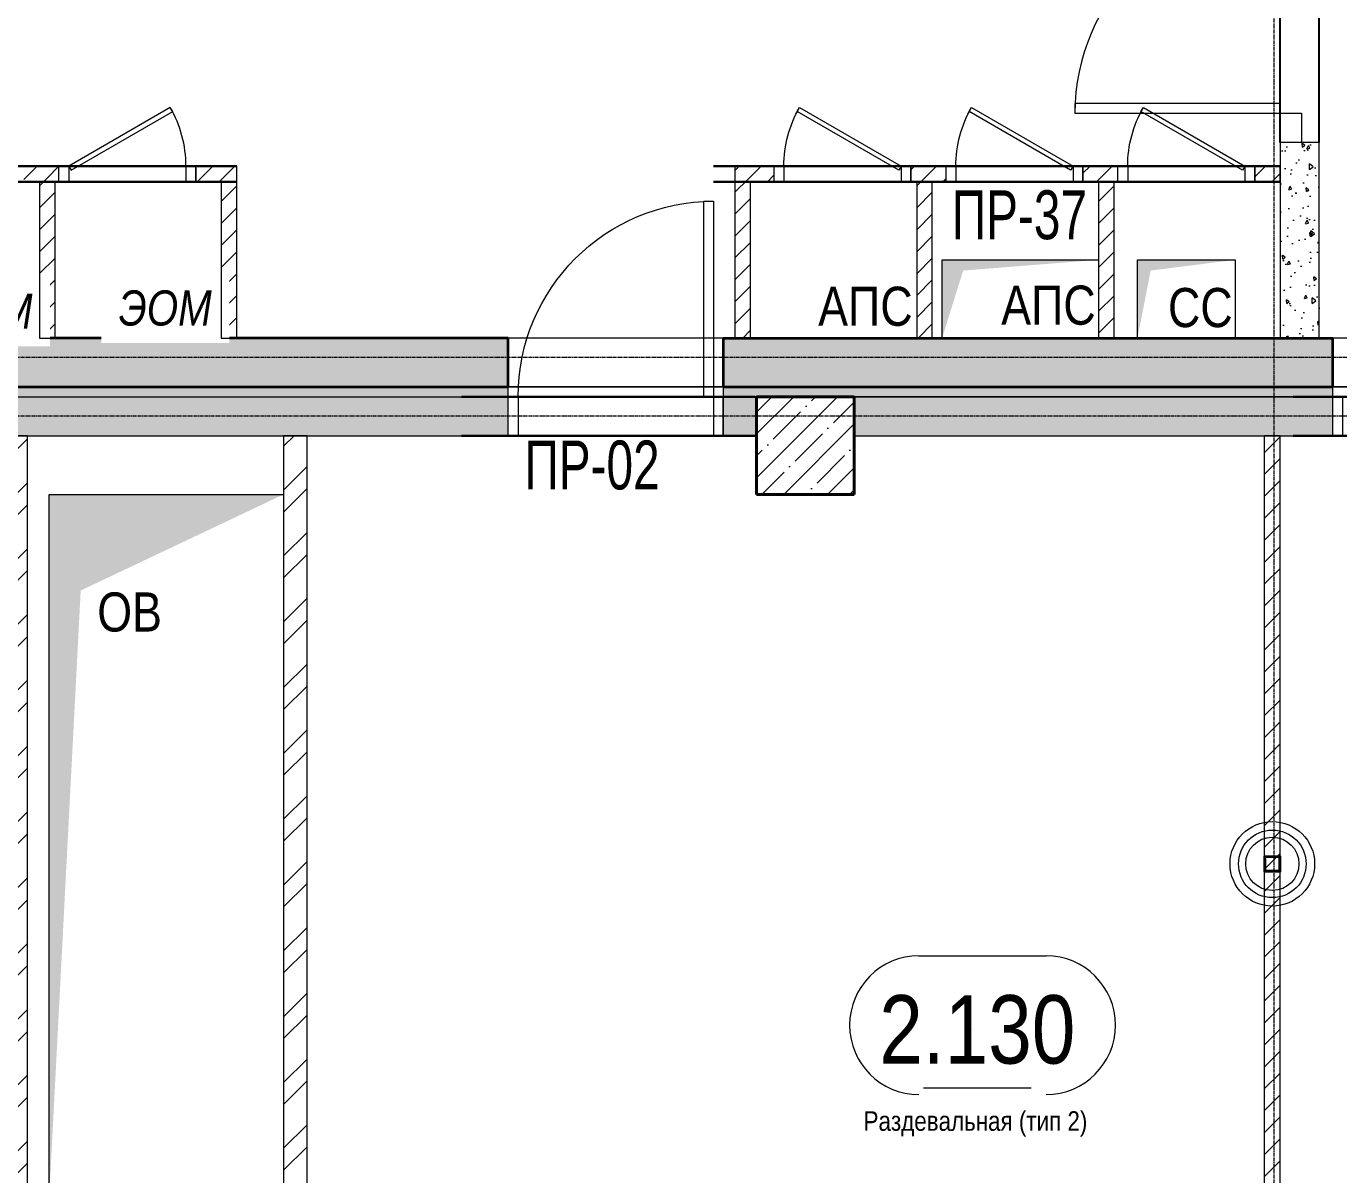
# Model space of a CAD drawing. Header units: millimetres. Extents: x -65509 to 912790, y 446 to 713294.
# Drawn here: x 209008 to 215725, y 223895 to 229770 of the extents above; entities that cross this region are included whole.
import ezdxf
from ezdxf.enums import TextEntityAlignment as Align

# ---------------------------------------------------------------- set-up
doc = ezdxf.new("R2010")
doc.units = ezdxf.units.MM
doc.linetypes.add('CENTER2', pattern=[28.575, 19.05, -3.175, 3.175, -3.175])
doc.linetypes.add('HIDDEN2', pattern=[4.7625, 3.175, -1.5875])
doc.layers.get('Defpoints').update_dxf_attribs({"color": 250})
for name, color, linetype, lineweight in [('A-Wall-Open', 250, 'Continuous', 5), ('АР_Area', 250, 'Continuous', 5), ('АР_Двери', 5, 'Continuous', 9), ('АР_Двери_витраж', 250, 'Continuous', 9), ('АР_Колонны', 250, 'Continuous', 30), ('АР_Стены ЖБ', 250, 'Continuous', 35), ('АР_Стены кирпич', 250, 'Continuous', 20), ('АР_Стены ПЕНОблок', 250, 'Continuous', 20), ('АР_Стены_дефшов', 250, 'Continuous', 0), ('АР_Штриховка', 250, 'Continuous', 0), ('Двери кабины', 250, 'Continuous', 0), ('КМ_Фахверки', 250, 'Continuous', 25), ('ОВ_Шахты', 250, 'Continuous', 5), ('РД_Оси_100', 250, 'Continuous', 0), ('РД_проем_инж перемыч_фахверк', 250, 'Continuous', 18), ('СС_Отверстия', 250, 'Continuous', 9), ('ЭОМ_отверстия', 250, 'Continuous', 5)]:
    doc.layers.add(name, color=color, linetype=linetype, lineweight=lineweight)
for name, color, linetype, lineweight, plot in [('АР_Делит', 250, 'Continuous', 0, False), ('РД_Проем', 250, 'Continuous', 0, False), ('РД_проем_инж перемыч_подсчет', 250, 'Continuous', 30, False)]:
    doc.layers.add(name, color=color, linetype=linetype, lineweight=lineweight, plot=plot)
doc.layers.add('РД_Витраж_вн', color=250, linetype='Continuous')
doc.layers.add('РД_Перемычка инж проемов', color=250, linetype='Continuous')
doc.styles.add('Arial0', font='arial.ttf')
doc.styles.add('ISOCPEUR_I_4', font='isocpeui.ttf', dxfattribs={"width": 0.9, "height": 350})
doc.styles.add('style1', font='ARIALN.TTF')
doc.styles.add('ккк', font='isocpeur.ttf', dxfattribs={"width": 0.85, "oblique": 15})
pattern_1 = [(45, (142195.16, 127275.07), (-56.1266, 56.1266), [])]
pattern_2 = [(45, (142195.16, 127275.07), (-56.1266, 56.1266), [])]

# ---------------------------------------------------------------- blocks, each defined once
blk = doc.blocks.new('СОШ_2200_АР_ОСИ_М100_28.05.24')
at = {"layer": 'РД_Оси_100', "linetype": 'CENTER2'}
blk.add_line((73200, -6155), (73200, 139938.679), dxfattribs=at)
for points in [[(119910, 100950), (119410, 100800), (-5454.958, 100800), (-5954.958, 100950)], [(119910, 100350), (119410, 100500), (-5454.958, 100500), (-5954.958, 100350)]]:
    blk.add_lwpolyline(points, dxfattribs=at)
blk = doc.blocks.new('otv')
at = {"linetype": 'Continuous'}
blk.add_lwpolyline([(0, -1), (0, 0), (1, 0), (1, -1)], close=True, dxfattribs=at)
blk.add_solid([(0, -1), (0, 0), (0.1346, -0.1366), (1, 0)], dxfattribs=at)
blk = doc.blocks.new('Ф_блок 80')
at = {"layer": 'АР_Делит', "color": 1}
for radius in [216.3, 173, 136.2]:
    blk.add_circle((40, -40), radius, dxfattribs=at)
at = {"layer": 'КМ_Фахверки'}
blk.add_lwpolyline([(0, 0), (80, 0), (80, -80), (0, -80)], close=True, dxfattribs=at)
at = {"layer": 'КМ_Фахверки', "lineweight": 5}
blk.add_lwpolyline([(6, -6), (74, -6), (74, -74), (6, -74)], close=True, dxfattribs=at)
blk = doc.blocks.new('MOK-МаркаПом_овал_ареал')
for p, q in [((-2.986, 3.764), (3.522, 3.764)), ((-2.75, -3), (2.75, -3))]:
    blk.add_line(p, q)
for centre, radius, start, end in [((-2.986, 0.215), 3.55, 90, 270), ((3.522, 0.215), 3.55, 270, 90), ((-7.411, 0), 7.161, 0, 0.00095)]:
    blk.add_arc(centre, radius, start, end)
at = {"color": 0, "style": 'style1'}
blk.add_attdef('АР-ПОМЕЩЕНИЕ:НОМЕР', text='', height=3, dxfattribs=at).set_placement((0.261, 0), align=Align.MIDDLE)
blk = doc.blocks.new('MOK-МаркаПеремычки')
at = {"color": 0, "style": 'ккк', "oblique": 15, "width": 0.85}
blk.add_attdef('АР-ПРОЕМ:ПЕРЕМЫЧКА', text='', height=2.5, dxfattribs=at).set_placement((0, 0), align=Align.MIDDLE)

msp = doc.modelspace()

# ---------------------------------------------------------------- hatches: boundary and pattern name
at = {"layer": 'АР_Штриховка', "linetype": 'Continuous', "lineweight": 0}
h = msp.add_hatch(dxfattribs=at)
h.set_pattern_fill('AR-CONC', color=256, angle=45, style=0)
h.set_pattern_definition([(95, (142195.16, 127275.07), (140.09465, 117.55338), [19.05, -209.55]), (40, (142195.16, 127275.07), (-160.01845, 110.17673), [15.24, -167.64058]), (145.45144, (142206.83, 127284.87), (-19.9238, 227.7301), [16.19, -178.09024]), (91.1842, (142159.24, 127311), (221.41024, 161.9534), [28.575, -314.325]), (141.63556, (142177.7, 127324.5), (-7.0866, 342.82676), [24.285, -267.1356]), (36.18415, (142159.24, 127311), (-7.0866, 342.82676), [22.85997, -251.45973]), (66, (142186.18, 127319.97), (179.51998, 34.89515), [19.05, -209.55]), (11, (142186.18, 127319.97), (-86.53993, 173.9412), [15.24, -167.64]), (116.45145, (142201.14, 127322.88), (92.98005, 208.83634), [16.19, -178.08994]), (82.5, (142195.16, 127275.07), (-57.60547, 61.973414), [0, -165.608, 0, -170.18, 0, -168.275]), (52.5, (142195.16, 127275.07), (-23.58973, 118.087), [0, -97.028, 0, -161.798, 0, -64.135]), (12.5, (142155.105, 127235.02), (99.927863, 91.826196), [0, -63.5, 0, -198.12, 0, -262.89]), (2.5, (142137.14, 127217.06), (86.7639, 122.72239), [0, -82.55, 0, -131.572, 0, -186.69])])
h.paths.add_polyline_path([(215624.963, 229175.073), (215424.963, 229175.073), (215424.963, 228175.073), (215624.963, 228175.073)], flags=0)
h.paths.add_polyline_path([(215424.963, 230975.073), (215624.963, 230975.073), (215624.963, 231175.073), (215424.963, 231175.073)], flags=0)
at = {"layer": 'АР_Штриховка', "linetype": 'Continuous', "lineweight": 0, "ltscale": 0.5}
h = msp.add_hatch(dxfattribs=at)
h.set_pattern_fill('ANSI31', color=256, scale=25, style=0)
h.set_pattern_definition(pattern_1)
h.paths.add_polyline_path([(209075.157, 229055.073), (209101.824, 228995.073), (209155.157, 228975.073), (209175.506, 228975.073), (209175.506, 229055.073)], flags=0)
h.paths.add_polyline_path([(209875.506, 229055.073), (209875.506, 228975.073), (210005.157, 228975.073), (210085.157, 229055.073)], flags=0)
h.paths.add_polyline_path([(207215.157, 229055.073), (207295.157, 228975.073), (207415.157, 228975.073), (207415.157, 229055.073)], flags=0)
h.paths.add_polyline_path([(208115.157, 229055.073), (208115.157, 228975.073), (208145.157, 228975.073), (208171.824, 228995.073), (208145.157, 229055.073)], flags=0)
h.paths.add_polyline_path([(208145.157, 229055.073), (208171.824, 228995.073), (208225.157, 228975.073), (208295.506, 228975.073), (208295.506, 229055.073)], flags=0)
h.paths.add_polyline_path([(208995.506, 229055.073), (208995.506, 228975.073), (209075.157, 228975.073), (209101.824, 228995.073), (209075.157, 229055.073)], flags=0)
h = msp.add_hatch(dxfattribs=at)
h.set_pattern_fill('ANSI31', color=256, scale=25, angle=-360, style=0)
h.set_pattern_definition(pattern_2)
h.paths.add_polyline_path([(210085.157, 229055.073), (210005.157, 228975.073), (210005.157, 228175.073), (210085.157, 228175.073)], flags=0)
h = msp.add_hatch(dxfattribs=at)
h.set_pattern_fill('ANSI31', color=256, scale=25, style=0)
h.set_pattern_definition(pattern_1)
h.paths.add_polyline_path([(214495.151, 229055.073), (214521.818, 228995.073), (214575.151, 228975.073), (214595.148, 228975.073), (214595.148, 229055.073)], flags=0)
h.paths.add_polyline_path([(215295.148, 229055.073), (215295.148, 228975.073), (215425.154, 228975.073), (215425.154, 229055.073)], flags=0)
h.paths.add_polyline_path([(212635.151, 229055.073), (212715.151, 228975.073), (212835.499, 228975.073), (212835.499, 229055.073)], flags=0)
h.paths.add_polyline_path([(213535.499, 229055.073), (213535.499, 228975.073), (213565.151, 228975.073), (213591.818, 228995.073), (213565.151, 229055.073)], flags=0)
h.paths.add_polyline_path([(213565.151, 229055.073), (213591.818, 228995.073), (213645.151, 228975.073), (213715.499, 228975.073), (213715.499, 229055.073)], flags=0)
h.paths.add_polyline_path([(214415.499, 229055.073), (214415.499, 228975.073), (214495.151, 228975.073), (214521.818, 228995.073), (214495.151, 229055.073)], flags=0)
h = msp.add_hatch(dxfattribs=at)
h.set_pattern_fill('ANSI31', color=256, scale=25, angle=-360, style=0)
h.set_pattern_definition(pattern_2)
h.paths.add_polyline_path([(212715.151, 228975.073), (212635.151, 229055.073), (212635.151, 228175.073), (212715.151, 228175.073)], flags=0)
h = msp.add_hatch(dxfattribs=at)
h.set_pattern_fill('ANSI31', color=256, scale=25, angle=-360, style=0)
h.set_pattern_definition(pattern_2)
h.paths.add_polyline_path([(209155.157, 228975.073), (209101.824, 228995.073), (209075.157, 228975.073), (209075.157, 228175.073), (209155.157, 228175.073)], flags=0)
h = msp.add_hatch(dxfattribs=at)
h.set_pattern_fill('ANSI31', color=256, scale=25, angle=-360, style=0)
h.set_pattern_definition(pattern_2)
h.paths.add_polyline_path([(213645.151, 228975.073), (213591.818, 228995.073), (213565.151, 228975.073), (213565.151, 228175.073), (213645.151, 228175.073)], flags=0)
h = msp.add_hatch(dxfattribs=at)
h.set_pattern_fill('ANSI31', color=256, scale=25, angle=-360, style=0)
h.set_pattern_definition(pattern_2)
h.paths.add_polyline_path([(214575.151, 228975.073), (214521.818, 228995.073), (214495.151, 228975.073), (214495.151, 228175.073), (214575.151, 228175.073)], flags=0)
at = {"layer": 'АР_Штриховка', "linetype": 'Continuous', "lineweight": 5}
h = msp.add_hatch(dxfattribs=at)
h.set_pattern_fill('ANSI35', color=256, scale=25, style=0)
h.set_pattern_definition([(45, (142195.16, 127275.07), (-112.2532, 112.2532), []), (45, (142307.41, 127275.07), (-112.2532, 112.2532), [198.4375, -39.6875, 0, -39.6875])])
h.paths.add_polyline_path([(256495.157, 227925.073), (256495.157, 228175.073), (245945.157, 228175.073), (245945.157, 227925.073)], flags=0)
h.paths.add_polyline_path([(244145.157, 227925.073), (244145.157, 228175.073), (238821.202, 228175.073), (238821.202, 227925.073)], flags=0)
h.paths.add_polyline_path([(237721.202, 227925.073), (237721.202, 228175.073), (236060.941, 228175.073), (236060.941, 227925.073)], flags=0)
h.paths.add_polyline_path([(234960.941, 227925.073), (234960.941, 228175.073), (233105.157, 228175.073), (233105.157, 227925.073)], flags=0)
h.paths.add_polyline_path([(232195.157, 227925.073), (232195.157, 228175.073), (230445.157, 228175.073), (230445.157, 227925.073)], flags=0)
h.paths.add_polyline_path([(229345.157, 227925.073), (229345.157, 228175.073), (228895.157, 228175.073), (228895.157, 227925.073)], flags=0)
h.paths.add_polyline_path([(227795.157, 227925.073), (227795.157, 228175.073), (227325.157, 228175.073), (227325.157, 227925.073)], flags=0)
h.paths.add_polyline_path([(226225.157, 227925.073), (226225.157, 228175.073), (224445.157, 228175.073), (224445.157, 227925.073)], flags=0)
h.paths.add_polyline_path([(223345.157, 227925.073), (223345.157, 228175.073), (222777.013, 228175.073), (222777.013, 227925.073)], flags=0)
h.paths.add_polyline_path([(221867.013, 227925.073), (221867.013, 228175.073), (221025.157, 228175.073), (221025.157, 227925.073)], flags=0)
h.paths.add_polyline_path([(220115.157, 227925.073), (220115.157, 228175.073), (218445.157, 228175.073), (218445.157, 227925.073)], flags=0)
h.paths.add_polyline_path([(217345.157, 227925.073), (217345.157, 228175.073), (216795.157, 228175.073), (216795.157, 227925.073)], flags=0)
h.paths.add_polyline_path([(215695.157, 227925.073), (215695.157, 228175.073), (215624.963, 228175.073), (215624.963, 227925.073)], flags=0)
h.paths.add_polyline_path([(215624.963, 227925.073), (215624.963, 228175.073), (212575.157, 228175.073), (212575.157, 227925.073)], flags=0)
h.paths.add_polyline_path([(211475.157, 227925.073), (211475.157, 228175.073), (205945.157, 228175.073), (205945.157, 227925.073)], flags=0)
h.paths.add_polyline_path([(204845.157, 227925.073), (204845.157, 228175.073), (203115.157, 228175.073), (203115.157, 227925.073)], flags=0)
h.paths.add_polyline_path([(202015.157, 227925.073), (202015.157, 228175.073), (197695.157, 228175.073), (197695.157, 227925.073)], flags=0)
h.paths.add_polyline_path([(196595.157, 227925.073), (196595.157, 228175.073), (191415.157, 228175.073), (191415.157, 227925.073)], flags=0)
h.paths.add_polyline_path([(190315.157, 227925.073), (190315.157, 228175.073), (187025.154, 228175.073), (187025.154, 227925.073)], flags=0)
h.paths.add_polyline_path([(184805.154, 227925.073), (184805.154, 228175.073), (183845.157, 228175.073), (183845.157, 227925.073)], flags=0)
h.paths.add_polyline_path([(182045.157, 227925.073), (182045.157, 228175.073), (179995.157, 228175.073), (179995.157, 227925.073)], flags=0)
at = {"layer": 'АР_Штриховка', "linetype": 'Continuous', "lineweight": 0}
h = msp.add_hatch(dxfattribs=at)
h.set_pattern_fill('HONEY', color=256, scale=10, style=0)
h.set_pattern_definition([(360, (142195.157, 127275.073), (47.625, 27.4963064), [31.75, -63.5]), (120, (142195.157, 127275.073), (-47.625, 27.4963066), [31.75, -63.5]), (60, (142195.157, 127275.073), (1e-07, 54.992613), [-63.5, 31.75])])
h.paths.add_polyline_path([(179595.157, 227925.073), (179595.157, 227875.073), (182045.157, 227875.073), (182045.157, 227925.073)], flags=0)
h.paths.add_polyline_path([(183845.157, 227925.073), (183845.157, 227875.073), (184805.154, 227875.073), (184805.154, 227925.073)], flags=0)
h.paths.add_polyline_path([(187025.154, 227925.073), (187025.154, 227875.073), (187995.157, 227875.073), (188011.824, 227887.573), (187995.157, 227925.073)], flags=0)
h.paths.add_polyline_path([(187995.157, 227925.073), (188011.824, 227887.573), (188045.157, 227875.073), (190315.157, 227875.073), (190315.157, 227925.073)], flags=0)
h.paths.add_polyline_path([(191415.157, 227925.073), (191415.157, 227875.073), (196595.157, 227875.073), (196595.157, 227925.073)], flags=0)
h.paths.add_polyline_path([(197695.157, 227925.073), (197695.157, 227875.073), (202015.157, 227875.073), (202015.157, 227925.073)], flags=0)
h.paths.add_polyline_path([(203115.157, 227925.073), (203115.157, 227875.073), (204845.157, 227875.073), (204845.157, 227925.073)], flags=0)
h.paths.add_polyline_path([(205945.157, 227925.073), (205945.157, 227875.073), (211475.157, 227875.073), (211475.157, 227925.073)], flags=0)
h.paths.add_polyline_path([(212575.157, 227925.073), (212575.157, 227875.073), (215695.157, 227875.073), (215695.157, 227925.073)], flags=0)
h.paths.add_polyline_path([(216795.157, 227925.073), (216795.157, 227875.073), (217345.157, 227875.073), (217345.157, 227925.073)], flags=0)
h.paths.add_polyline_path([(218445.157, 227925.073), (218445.157, 227875.073), (220115.157, 227875.073), (220115.157, 227925.073)], flags=0)
h.paths.add_polyline_path([(221025.157, 227925.073), (221025.157, 227875.073), (221867.013, 227875.073), (221867.013, 227925.073)], flags=0)
h.paths.add_polyline_path([(222777.013, 227925.073), (222777.013, 227875.073), (223345.157, 227875.073), (223345.157, 227925.073)], flags=0)
h.paths.add_polyline_path([(224445.157, 227925.073), (224445.157, 227875.073), (226225.157, 227875.073), (226225.157, 227925.073)], flags=0)
h.paths.add_polyline_path([(227325.157, 227925.073), (227325.157, 227875.073), (227795.157, 227875.073), (227795.157, 227925.073)], flags=0)
h.paths.add_polyline_path([(228895.157, 227925.073), (228895.157, 227875.073), (229345.157, 227875.073), (229345.157, 227925.073)], flags=0)
h.paths.add_polyline_path([(230445.157, 227925.073), (230445.157, 227875.073), (232195.157, 227875.073), (232195.157, 227925.073)], flags=0)
h.paths.add_polyline_path([(233105.157, 227925.073), (233105.157, 227875.073), (234960.941, 227875.073), (234960.941, 227925.073)], flags=0)
h.paths.add_polyline_path([(236060.941, 227925.073), (236060.941, 227875.073), (237721.202, 227875.073), (237721.202, 227925.073)], flags=0)
h.paths.add_polyline_path([(238821.202, 227925.073), (238821.202, 227875.073), (244145.157, 227875.073), (244145.157, 227925.073)], flags=0)
h.paths.add_polyline_path([(245945.157, 227925.073), (245945.157, 227875.073), (256895.157, 227875.073), (256895.157, 227925.073)], flags=0)
h = msp.add_hatch(dxfattribs=at)
h.set_pattern_fill('AR-CONC', color=256, angle=-315, style=0)
h.set_pattern_definition([(95, (142195.16, 127275.07), (140.09465, 117.55338), [19.05, -209.55]), (40, (142195.16, 127275.07), (-160.01845, 110.17673), [15.24, -167.64058]), (145.45144, (142206.83, 127284.87), (-19.9238, 227.7301), [16.19, -178.09024]), (91.1842, (142159.24, 127311), (221.41024, 161.9534), [28.575, -314.325]), (141.63556, (142177.7, 127324.5), (-7.0866, 342.82676), [24.285, -267.1356]), (36.18415, (142159.24, 127311), (-7.0866, 342.82676), [22.85997, -251.45973]), (66, (142186.18, 127319.97), (179.51998, 34.89515), [19.05, -209.55]), (11, (142186.18, 127319.97), (-86.53993, 173.9412), [15.24, -167.64]), (116.45145, (142201.14, 127322.88), (92.98005, 208.83634), [16.19, -178.08994]), (82.5, (142195.16, 127275.07), (-57.60547, 61.973414), [0, -165.608, 0, -170.18, 0, -168.275]), (52.5, (142195.16, 127275.07), (-23.58973, 118.087), [0, -97.028, 0, -161.798, 0, -64.135]), (12.5, (142155.105, 127235.02), (99.927863, 91.826196), [0, -63.5, 0, -198.12, 0, -262.89]), (2.5, (142137.14, 127217.06), (86.7639, 122.72239), [0, -82.55, 0, -131.572, 0, -186.69])])
h.paths.add_polyline_path([(208145.157, 227875.073), (208145.157, 227675.073), (209015.157, 227675.073), (209015.157, 227875.073)], flags=0)
h.paths.add_polyline_path([(209015.157, 227875.073), (209015.157, 227675.073), (211475.157, 227675.073), (211475.157, 227875.073)], flags=0)
h.paths.add_polyline_path([(212575.157, 227875.073), (212575.157, 227675.073), (212746.157, 227675.073), (212746.157, 227875.073)], flags=0)
at = {"layer": 'АР_Штриховка', "linetype": 'Continuous', "lineweight": 5}
h = msp.add_hatch(dxfattribs=at)
h.set_pattern_fill('ANSI35', color=256, scale=25, style=0)
h.set_pattern_definition([(45, (142195.16, 127275.07), (-112.2532, 112.2532), []), (45, (142307.41, 127275.07), (-112.2532, 112.2532), [198.4375, -39.6875, 0, -39.6875])])
h.paths.add_polyline_path([(212745.157, 227375.073), (213245.157, 227375.073), (213245.157, 227875.073), (212745.157, 227875.073)], flags=0)
at = {"layer": 'АР_Штриховка', "linetype": 'Continuous', "lineweight": 0}
h = msp.add_hatch(dxfattribs=at)
h.set_pattern_fill('AR-CONC', color=256, angle=-315, style=0)
h.set_pattern_definition([(95, (142195.16, 127275.07), (140.09465, 117.55338), [19.05, -209.55]), (40, (142195.16, 127275.07), (-160.01845, 110.17673), [15.24, -167.64058]), (145.45144, (142206.83, 127284.87), (-19.9238, 227.7301), [16.19, -178.09024]), (91.1842, (142159.24, 127311), (221.41024, 161.9534), [28.575, -314.325]), (141.63556, (142177.7, 127324.5), (-7.0866, 342.82676), [24.285, -267.1356]), (36.18415, (142159.24, 127311), (-7.0866, 342.82676), [22.85997, -251.45973]), (66, (142186.18, 127319.97), (179.51998, 34.89515), [19.05, -209.55]), (11, (142186.18, 127319.97), (-86.53993, 173.9412), [15.24, -167.64]), (116.45145, (142201.14, 127322.88), (92.98005, 208.83634), [16.19, -178.08994]), (82.5, (142195.16, 127275.07), (-57.60547, 61.973414), [0, -165.608, 0, -170.18, 0, -168.275]), (52.5, (142195.16, 127275.07), (-23.58973, 118.087), [0, -97.028, 0, -161.798, 0, -64.135]), (12.5, (142155.105, 127235.02), (99.927863, 91.826196), [0, -63.5, 0, -198.12, 0, -262.89]), (2.5, (142137.14, 127217.06), (86.7639, 122.72239), [0, -82.55, 0, -131.572, 0, -186.69])])
h.paths.add_polyline_path([(218446.157, 227675.073), (218446.157, 227875.073), (218445.157, 227875.073), (218445.157, 227675.073)], flags=0)
h.paths.add_polyline_path([(217345.157, 227675.073), (217345.157, 227875.073), (216795.157, 227875.073), (216795.157, 227675.073)], flags=0)
h.paths.add_polyline_path([(215695.157, 227675.073), (215695.157, 227875.073), (213244.157, 227875.073), (213244.157, 227675.073)], flags=0)
h = msp.add_hatch(dxfattribs=at)
h.set_pattern_fill('ANSI32', color=256, scale=25, style=0)
h.set_pattern_definition([(45, (142195.16, 127275.07), (-168.3798, 168.3798), []), (45, (142307.4, 127275.07), (-168.3798, 168.3798), [])])
h.paths.add_polyline_path([(208895.157, 223655.073), (208985.157, 223695.073), (209015.157, 223775.073), (209015.157, 227675.073), (208895.157, 227675.073)], flags=0)
h.paths.add_polyline_path([(209015.157, 221285.024), (208925.157, 221325.054), (208895.157, 221285.064), (208895.157, 218025.073), (209015.157, 218025.073)], flags=0)
h.paths.add_polyline_path([(208895.157, 221405.064), (208925.157, 221325.054), (209015.157, 221285.024), (209015.157, 221285.073), (208895.157, 221405.065)], flags=0)
h.paths.add_polyline_path([(208895.157, 221405.064), (209015.157, 221285.073), (209015.157, 223565.073), (208895.157, 223565.073)], flags=0)
h.paths.add_polyline_path([(208895.157, 223565.073), (209015.157, 223565.073), (209015.157, 223655.073), (208985.157, 223695.073), (208895.157, 223655.073)], flags=0)
h = msp.add_hatch(dxfattribs=at)
h.set_pattern_fill('ANSI32', color=256, scale=25, angle=-360, style=0)
h.set_pattern_definition([(45, (142195.16, 127275.07), (-168.3798, 168.3798), []), (45, (142307.4, 127275.07), (-168.3798, 168.3798), [])])
h.paths.add_polyline_path([(210445.157, 227675.073), (210325.157, 227675.073), (210325.157, 223775.073), (210365.157, 223745.073), (210445.157, 223775.073)], flags=0)
at = {"layer": 'АР_Штриховка', "linetype": 'Continuous', "lineweight": 0, "ltscale": 0.5}
h = msp.add_hatch(dxfattribs=at)
h.set_pattern_fill('ANSI31', color=256, scale=25, style=0)
h.set_pattern_definition([(45, (142195.16, 127275.07), (-56.1266, 56.1266), [])])
h.paths.add_polyline_path([(215425.157, 219495.073), (215405.157, 219548.406), (215345.157, 219575.073), (215345.157, 218025.073), (215425.157, 218025.073)], flags=0)
h.paths.add_polyline_path([(215345.157, 219575.073), (215405.157, 219548.406), (215425.157, 219575.073), (215425.157, 227675.073), (215345.157, 227675.073)], flags=0)

# ---------------------------------------------------------------- linework, layer by layer
at = {"layer": 'A-Wall-Open', "linetype": 'Continuous', "lineweight": 5}
for p, q in [((212575.157, 228175.073), (211475.157, 228175.073)), ((216795.157, 228175.073), (215695.157, 228175.073)), ((212575.157, 227925.073), (211475.157, 227925.073)), ((216795.157, 227925.073), (215695.157, 227925.073))]:
    msp.add_line(p, q, dxfattribs=at)
at = {"layer": 'АР_Двери', "linetype": 'Continuous', "lineweight": 9}
for points in [[(212525.157, 227875.073), (212475.157, 227875.073), (212475.157, 228875.073), (212525.157, 228875.073)], [(211525.157, 227675.073), (211475.157, 227675.073), (211475.157, 227875.073), (211525.157, 227875.073)], [(212525.157, 227675.073), (212575.157, 227675.073), (212575.157, 227875.073), (212525.157, 227875.073)], [(215745.157, 227675.073), (215695.157, 227675.073), (215695.157, 227875.073), (215745.157, 227875.073)]]:
    msp.add_lwpolyline(points, close=True, dxfattribs=at)
at = {"layer": 'АР_Двери', "linetype": 'Continuous', "lineweight": 9, "extrusion": (0, 0, -1)}
msp.add_arc((-212525.157, 227875.073), 1000, 0.0000015, 90.0000015, dxfattribs=at)
at = {"layer": 'АР_Двери_витраж', "linetype": 'Continuous', "lineweight": 9}
for points in [[(215424.963, 229325.073), (215424.963, 229375.073), (214374.963, 229375.073), (214374.963, 229325.073)], [(215534.963, 229325.073), (215534.963, 229175.073), (215424.963, 229175.073), (215424.963, 229325.073)]]:
    msp.add_lwpolyline(points, close=True, dxfattribs=at)
msp.add_arc((215424.963, 229325.073), 1050, 90, 180, dxfattribs=at)
at = {"layer": 'АР_Колонны', "linetype": 'HIDDEN2', "lineweight": 25}
for p, q in [((212745.157, 227875.073), (213245.157, 227875.073)), ((212745.157, 227375.073), (212745.157, 227875.073)), ((213245.157, 227875.073), (213245.157, 227375.073)), ((213245.157, 227375.073), (212745.157, 227375.073))]:
    msp.add_line(p, q, dxfattribs=at)
at = {"layer": 'АР_Колонны', "linetype": 'Continuous', "lineweight": 35}
for p, q in [((212745.157, 227875.073), (213245.157, 227875.073)), ((212745.157, 227375.073), (212745.157, 227875.073)), ((213245.157, 227375.073), (213245.157, 227875.073)), ((212745.157, 227375.073), (213245.157, 227375.073)), ((212745.157, 227375.073), (213245.157, 227375.073))]:
    msp.add_line(p, q, dxfattribs=at)
at = {"layer": 'АР_Стены ЖБ', "linetype": 'Continuous', "lineweight": 35}
for p, q in [((211475.157, 228175.073), (205945.157, 228175.073)), ((211475.157, 227925.073), (211475.157, 228175.073)), ((212575.157, 228175.073), (215695.157, 228175.073)), ((212575.157, 228175.073), (212575.157, 227925.073)), ((215695.157, 227925.073), (215695.157, 228175.073)), ((205945.157, 227925.073), (211475.157, 227925.073)), ((212575.157, 227925.073), (215695.157, 227925.073))]:
    msp.add_line(p, q, dxfattribs=at)
at = {"layer": 'АР_Стены ЖБ', "linetype": 'Continuous', "lineweight": 40}
for p, q in [((213245.157, 227875.073), (212745.157, 227875.073)), ((212745.157, 227875.073), (212745.157, 227375.073)), ((213245.157, 227375.073), (213245.157, 227875.073)), ((212745.157, 227375.073), (213245.157, 227375.073))]:
    msp.add_line(p, q, dxfattribs=at)
at = {"layer": 'АР_Стены кирпич', "linetype": 'Continuous', "lineweight": 20}
for p, q in [((209015.157, 227675.073), (208895.157, 227675.073)), ((209015.157, 223775.073), (209015.157, 227675.073)), ((210445.157, 227675.073), (210325.157, 227675.073)), ((210325.157, 227675.073), (210325.157, 223775.073)), ((210445.157, 223775.073), (210445.157, 227675.073))]:
    msp.add_line(p, q, dxfattribs=at)
at = {"layer": 'АР_Стены ПЕНОблок', "linetype": 'Continuous', "lineweight": 20}
for p, q in [((215624.963, 229175.073), (215424.963, 229175.073)), ((215424.963, 229175.073), (215424.963, 228175.073)), ((215624.963, 228175.073), (215624.963, 229175.073)), ((208995.506, 229055.073), (209175.506, 229055.073)), ((209175.506, 228975.073), (209175.506, 229055.073)), ((209875.506, 229055.073), (209875.506, 228975.073)), ((210085.157, 229055.073), (209875.506, 229055.073)), ((210085.157, 228175.073), (210085.157, 229055.073)), ((212835.499, 229055.073), (212635.151, 229055.073)), ((212635.151, 229055.073), (212635.151, 228175.073)), ((212835.499, 228975.073), (212835.499, 229055.073)), ((213535.499, 229055.073), (213715.499, 229055.073)), ((213535.499, 229055.073), (213535.499, 228975.073)), ((213715.499, 228975.073), (213715.499, 229055.073)), ((214415.499, 229055.073), (214415.499, 228975.073)), ((214415.499, 229055.073), (214595.148, 229055.073)), ((214595.148, 228975.073), (214595.148, 229055.073)), ((215295.148, 229055.073), (215295.148, 228975.073)), ((215425.154, 229055.073), (215295.148, 229055.073)), ((215425.154, 228975.073), (215425.154, 229055.073)), ((208995.506, 228975.073), (209075.157, 228975.073)), ((209155.157, 228975.073), (209175.506, 228975.073)), ((209875.506, 228975.073), (210005.157, 228975.073)), ((212715.151, 228975.073), (212835.499, 228975.073)), ((212715.151, 228175.073), (212715.151, 228975.073)), ((213535.499, 228975.073), (213565.151, 228975.073)), ((213565.151, 228975.073), (213565.151, 228175.073)), ((213645.151, 228975.073), (213715.499, 228975.073)), ((213645.151, 228175.073), (213645.151, 228975.073)), ((214415.499, 228975.073), (214495.151, 228975.073)), ((214495.151, 228975.073), (214495.151, 228175.073)), ((214575.151, 228975.073), (214595.148, 228975.073)), ((214575.151, 228175.073), (214575.151, 228975.073)), ((215295.148, 228975.073), (215425.154, 228975.073)), ((212635.151, 228175.073), (212715.151, 228175.073)), ((213565.151, 228175.073), (213645.151, 228175.073)), ((214495.151, 228175.073), (214575.151, 228175.073)), ((215424.963, 228175.073), (215624.963, 228175.073)), ((208145.157, 227875.073), (211475.157, 227875.073)), ((211475.157, 227675.073), (211475.157, 227875.073)), ((212575.157, 227875.073), (212575.157, 227675.073)), ((212746.157, 227875.073), (212575.157, 227875.073)), ((212746.157, 227675.073), (212746.157, 227875.073)), ((215695.157, 227875.073), (213244.157, 227875.073)), ((213244.157, 227875.073), (213244.157, 227675.073)), ((215695.157, 227675.073), (215695.157, 227875.073)), ((208145.157, 227675.073), (211475.157, 227675.073)), ((212575.157, 227675.073), (212746.157, 227675.073)), ((213244.157, 227675.073), (215695.157, 227675.073)), ((215425.157, 227675.073), (215345.157, 227675.073)), ((215345.157, 218025.073), (215345.157, 227675.073)), ((215425.157, 219575.073), (215425.157, 227675.073))]:
    msp.add_line(p, q, dxfattribs=at)
at = {"layer": 'АР_Стены_дефшов', "linetype": 'Continuous', "lineweight": 0}
for p, q in [((211475.157, 227925.073), (205945.157, 227925.073)), ((211475.157, 227875.073), (211475.157, 227925.073)), ((211475.157, 227925.073), (212575.157, 227925.073)), ((212575.157, 227925.073), (212575.157, 227875.073)), ((215695.157, 227925.073), (212575.157, 227925.073)), ((215695.157, 227875.073), (215695.157, 227925.073)), ((215695.157, 227925.073), (216795.157, 227925.073)), ((205945.157, 227875.073), (211475.157, 227875.073)), ((211475.157, 227875.073), (212575.157, 227875.073)), ((212575.157, 227875.073), (215695.157, 227875.073)), ((215695.157, 227875.073), (216795.157, 227875.073))]:
    msp.add_line(p, q, dxfattribs=at)
at = {"layer": 'Двери кабины', "linetype": 'Continuous', "lineweight": 0}
for points in [[(209225.506, 229055.073), (209238.006, 229033.422), (209757.621, 229333.422), (209745.121, 229355.073)], [(213485.499, 229055.073), (213472.999, 229033.422), (212953.384, 229333.422), (212965.884, 229355.073)], [(214365.499, 229055.073), (214352.999, 229033.422), (213833.384, 229333.422), (213845.884, 229355.073)], [(215245.148, 229055.073), (215232.648, 229033.422), (214713.033, 229333.422), (214725.533, 229355.073)], [(209225.506, 228975.073), (209175.506, 228975.073), (209175.506, 229055.073), (209225.506, 229055.073)], [(209825.506, 228975.073), (209875.506, 228975.073), (209875.506, 229055.073), (209825.506, 229055.073)], [(212885.499, 228975.073), (212835.499, 228975.073), (212835.499, 229055.073), (212885.499, 229055.073)], [(213485.499, 228975.073), (213535.499, 228975.073), (213535.499, 229055.073), (213485.499, 229055.073)], [(213765.499, 228975.073), (213715.499, 228975.073), (213715.499, 229055.073), (213765.499, 229055.073)], [(214365.499, 228975.073), (214415.499, 228975.073), (214415.499, 229055.073), (214365.499, 229055.073)], [(214645.148, 228975.073), (214595.148, 228975.073), (214595.148, 229055.073), (214645.148, 229055.073)], [(215245.148, 228975.073), (215295.148, 228975.073), (215295.148, 229055.073), (215245.148, 229055.073)]]:
    msp.add_lwpolyline(points, close=True, dxfattribs=at)
msp.add_arc((209225.506, 229055.073), 600, 0, 30, dxfattribs=at)
at = {"layer": 'Двери кабины', "linetype": 'Continuous', "lineweight": 0, "extrusion": (0, 0, -1)}
for centre in [(-213485.499, 229055.073), (-214365.499, 229055.073), (-215245.148, 229055.073)]:
    msp.add_arc(centre, 600, 0, 30, dxfattribs=at)
at = {"layer": 'РД_Витраж_вн', "linetype": 'Continuous', "lineweight": -3}
for p, q in [((215424.963, 229175.073), (215424.963, 230975.073)), ((215624.963, 229175.073), (215624.963, 230975.073))]:
    msp.add_line(p, q, dxfattribs=at)
at = {"layer": 'РД_Проем', "linetype": 'Continuous', "lineweight": 0}
for p, q in [((215424.963, 229175.073), (215424.963, 230975.073)), ((215624.963, 229175.073), (215624.963, 230975.073)), ((209875.506, 229055.073), (209175.506, 229055.073)), ((212835.499, 229055.073), (213535.499, 229055.073)), ((213715.499, 229055.073), (214415.499, 229055.073)), ((214595.148, 229055.073), (215295.148, 229055.073)), ((209875.506, 228975.073), (209175.506, 228975.073)), ((212835.499, 228975.073), (213535.499, 228975.073)), ((213715.499, 228975.073), (214415.499, 228975.073)), ((214595.148, 228975.073), (215295.148, 228975.073)), ((212575.157, 227875.073), (211475.157, 227875.073)), ((216795.157, 227875.073), (215695.157, 227875.073)), ((212575.157, 227675.073), (211475.157, 227675.073)), ((216795.157, 227675.073), (215695.157, 227675.073))]:
    msp.add_line(p, q, dxfattribs=at)
at = {"layer": 'РД_проем_инж перемыч_подсчет', "linetype": 'Continuous', "lineweight": 30}
for p, q in [((210085.157, 229055.073), (207185.157, 229055.073)), ((215425.154, 229055.073), (212525.154, 229055.073)), ((210085.157, 228975.073), (207185.157, 228975.073)), ((215425.154, 228975.073), (212525.154, 228975.073)), ((212736.158, 227875.073), (211236.158, 227875.073)), ((216991.165, 227875.073), (215491.165, 227875.073)), ((212736.158, 227675.073), (211236.158, 227675.073)), ((216991.165, 227675.073), (215491.165, 227675.073))]:
    msp.add_line(p, q, dxfattribs=at)
at = {"layer": 'РД_проем_инж перемыч_фахверк', "linetype": 'Continuous', "lineweight": 18}
for p, q in [((215424.963, 229175.073), (215424.963, 230975.073)), ((215624.963, 229175.073), (215624.963, 230975.073))]:
    msp.add_line(p, q, dxfattribs=at)

# ---------------------------------------------------------------- block references
at = {"layer": 'АР_Area', "linetype": 'Continuous', "lineweight": 5}
ref = msp.add_blockref('MOK-МаркаПом_овал_ареал', (213875.333, 224638.356), dxfattribs=dict(at, xscale=100, yscale=100, zscale=100))
ref.add_attrib('АР-ПОМЕЩЕНИЕ:НОМЕР', '2.130', dxfattribs={"layer": '0', "color": 0, "height": 350, "style": 'style1'}).set_placement((213875.333, 224638.356), align=Align.MIDDLE)
ref.add_attrib('АР-ПОМЕЩЕНИЕ:НАИМЕНОВАНИЕ', 'Раздевальная (тип 2)', dxfattribs={"layer": 'Defpoints', "color": 2, "height": 100, "style": 'style1'}).set_placement((213865.918, 224156.963), align=Align.MIDDLE)
at = {"layer": 'КМ_Фахверки'}
msp.add_blockref('Ф_блок 80', (215345.157, 225525.073), dxfattribs=at)
at = {"layer": 'ОВ_Шахты', "xscale": 1200, "yscale": 3600}
msp.add_blockref('otv', (209125.157, 227375.073), dxfattribs=at)
at = {"layer": 'РД_Оси_100'}
msp.add_blockref('СОШ_2200_АР_ОСИ_М100_28.05.24', (142195.157, 127275.073), dxfattribs=at)
at = {"layer": 'РД_Перемычка инж проемов', "linetype": 'Continuous', "lineweight": -3}
ref = msp.add_blockref('MOK-МаркаПеремычки', (214090.562, 228805.868, 200), dxfattribs=dict(at, xscale=100, yscale=100, zscale=100))
ref.add_attrib('АР-ПРОЕМ:ПЕРЕМЫЧКА', 'ПР-37', dxfattribs={"layer": '0', "color": 0, "height": 250, "style": 'Arial0', "width": 0.7}).set_placement((214090.562, 228805.868, 200), align=Align.MIDDLE)
ref = msp.add_blockref('MOK-МаркаПеремычки', (211903.538, 227525.824, 200), dxfattribs=dict(at, xscale=100, yscale=100, zscale=100))
ref.add_attrib('АР-ПРОЕМ:ПЕРЕМЫЧКА', 'ПР-02', dxfattribs={"layer": '0', "color": 0, "height": 250, "style": 'Arial0', "width": 0.7}).set_placement((211903.538, 227525.824, 200), align=Align.MIDDLE)
at = {"layer": 'СС_Отверстия', "yscale": 399.9999999999999}
for p, xscale in [((213695.151, 228575.073), 799.9999999999999), ((214695.151, 228575.073), 499.9999999999999)]:
    msp.add_blockref('otv', p, dxfattribs=dict(at, xscale=xscale))

# ---------------------------------------------------------------- texts
at = {"layer": 'ОВ_Шахты', "insert": (209536.943, 226772.239), "char_height": 200, "width": 1200, "attachment_point": 5, "style": 'style1'}
msp.add_mtext('ОВ', dxfattribs=at)
at = {"layer": 'СС_Отверстия', "char_height": 200, "width": 590.00022, "attachment_point": 5, "style": 'style1'}
for s, insert in [('АПС', (213302.609, 228336.311)), ('АПС', (214239.386, 228342.02)), ('CС', (215016.76, 228329.678))]:
    msp.add_mtext(s, dxfattribs=dict(at, insert=insert))

# ---------------------------------------------------------------- next in the draw order: texts
at = {"layer": 'ЭОМ_отверстия', "char_height": 180, "attachment_point": 1, "style": 'ISOCPEUR_I_4', "bg_fill": 2}
for insert in [(208564.691, 228402.255), (209481.877, 228418.967)]:
    msp.add_mtext('{\\fArial Narrow|b0|i1|c204|p34;\\W1;\\C256;ЭОМ}', dxfattribs=dict(at, insert=insert))

# ---------------------------------------------------------------- next in the draw order: linework, layer by layer
at = {"layer": 'АР_Стены ПЕНОблок', "linetype": 'Continuous', "lineweight": 20}
for p, q in [((209075.157, 228975.073), (209075.157, 228175.073)), ((209155.157, 228175.073), (209155.157, 228975.073)), ((210005.157, 228975.073), (210005.157, 228175.073)), ((209075.157, 228175.073), (209155.157, 228175.073)), ((210005.157, 228175.073), (210085.157, 228175.073))]:
    msp.add_line(p, q, dxfattribs=at)

doc.saveas('drawing.dxf')
